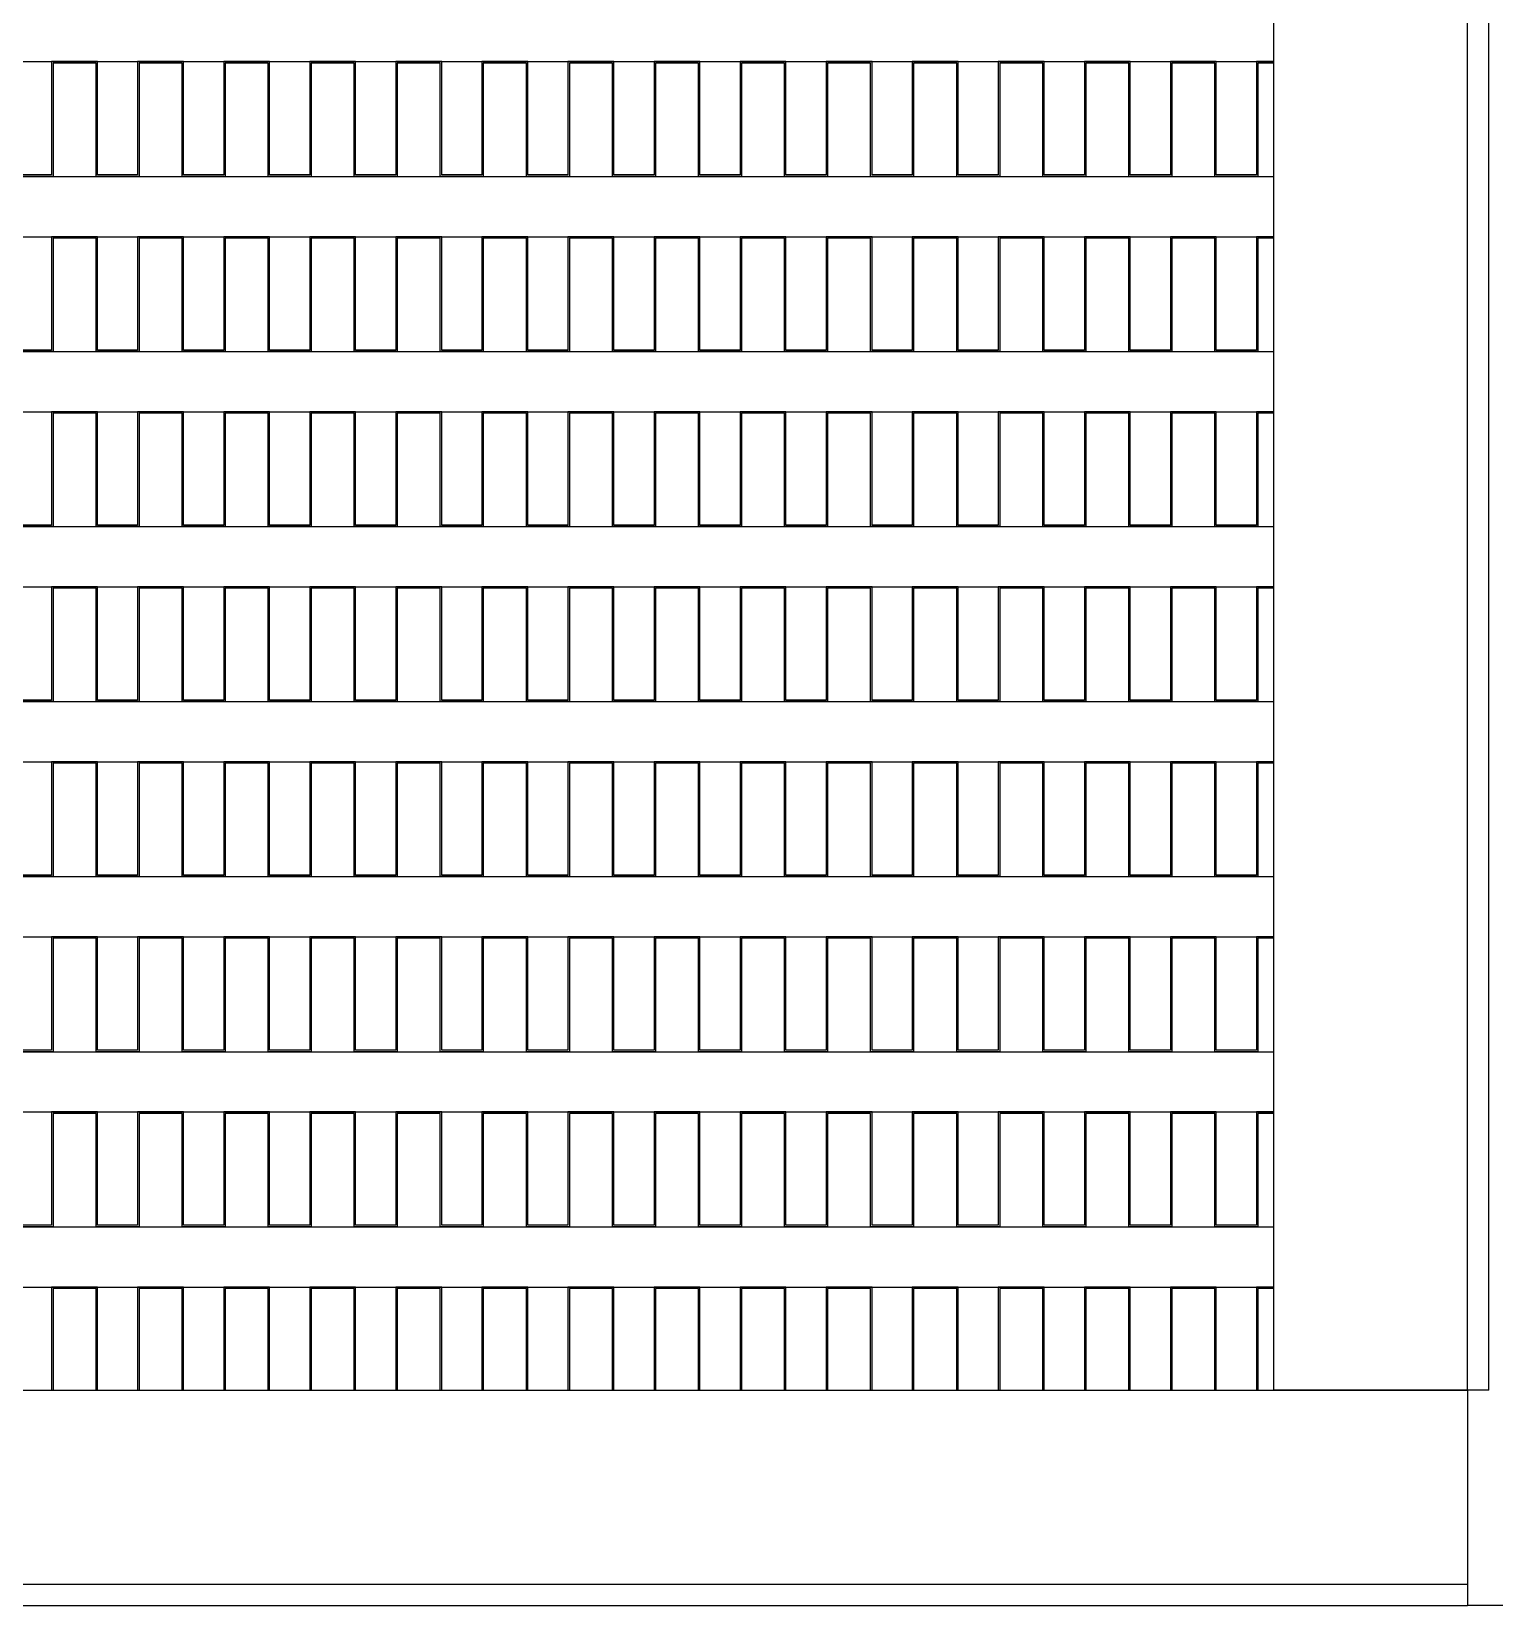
# Model space of a CAD drawing. Header units: millimetres. Extents: x -8604 to -3995, y 3123 to 6155.
# Drawn here: x -7320.2 to -7218.2, y 5356.2 to 5465.9 of the extents above; entities that cross this region are included whole.
import ezdxf

# ---------------------------------------------------------------- set-up
doc = ezdxf.new("R2010")
doc.units = ezdxf.units.MM

msp = doc.modelspace()

# ---------------------------------------------------------------- linework, layer by layer
at = {"color": 7, "linetype": 'Continuous', "lineweight": 25}
for p, q in [((-7233.62, 5371.18), (-7233.62, 5571.18)), ((-7220.12, 5371.18), (-7220.12, 5571.18)), ((-7218.62, 5371.18), (-7218.62, 5571.18)), ((-7646.62, 5463.78), (-7233.62, 5463.78)), ((-7318.82, 5463.78), (-7318.82, 5455.88)), ((-7315.62, 5463.78), (-7318.82, 5463.78)), ((-7315.72, 5463.68), (-7318.72, 5463.68)), ((-7318.72, 5463.68), (-7318.72, 5455.78)), ((-7315.72, 5455.78), (-7315.72, 5463.68)), ((-7315.62, 5455.88), (-7315.62, 5463.78)), ((-7312.82, 5463.78), (-7312.82, 5455.88)), ((-7309.62, 5463.78), (-7312.82, 5463.78)), ((-7309.72, 5463.68), (-7312.72, 5463.68)), ((-7312.72, 5463.68), (-7312.72, 5455.78)), ((-7309.72, 5455.78), (-7309.72, 5463.68)), ((-7309.62, 5455.88), (-7309.62, 5463.78)), ((-7306.82, 5463.78), (-7306.82, 5455.88)), ((-7303.62, 5463.78), (-7306.82, 5463.78)), ((-7303.72, 5463.68), (-7306.72, 5463.68)), ((-7306.72, 5463.68), (-7306.72, 5455.78)), ((-7303.72, 5455.78), (-7303.72, 5463.68)), ((-7303.62, 5455.88), (-7303.62, 5463.78)), ((-7300.82, 5463.78), (-7300.82, 5455.88)), ((-7297.62, 5463.78), (-7300.82, 5463.78)), ((-7297.72, 5463.68), (-7300.72, 5463.68)), ((-7300.72, 5463.68), (-7300.72, 5455.78)), ((-7297.72, 5455.78), (-7297.72, 5463.68)), ((-7297.62, 5455.88), (-7297.62, 5463.78)), ((-7294.82, 5463.78), (-7294.82, 5455.88)), ((-7291.62, 5463.78), (-7294.82, 5463.78)), ((-7291.72, 5463.68), (-7294.72, 5463.68)), ((-7294.72, 5463.68), (-7294.72, 5455.78)), ((-7291.72, 5455.78), (-7291.72, 5463.68)), ((-7291.62, 5455.88), (-7291.62, 5463.78)), ((-7288.82, 5463.78), (-7288.82, 5455.88)), ((-7285.62, 5463.78), (-7288.82, 5463.78)), ((-7285.72, 5463.68), (-7288.72, 5463.68)), ((-7288.72, 5463.68), (-7288.72, 5455.78)), ((-7285.72, 5455.78), (-7285.72, 5463.68)), ((-7285.62, 5455.88), (-7285.62, 5463.78)), ((-7282.82, 5463.78), (-7282.82, 5455.88)), ((-7279.62, 5463.78), (-7282.82, 5463.78)), ((-7279.72, 5463.68), (-7282.72, 5463.68)), ((-7282.72, 5463.68), (-7282.72, 5455.78)), ((-7279.72, 5455.78), (-7279.72, 5463.68)), ((-7279.62, 5455.88), (-7279.62, 5463.78)), ((-7276.82, 5463.78), (-7276.82, 5455.88)), ((-7273.62, 5463.78), (-7276.82, 5463.78)), ((-7273.72, 5463.68), (-7276.72, 5463.68)), ((-7276.72, 5463.68), (-7276.72, 5455.78)), ((-7273.72, 5455.78), (-7273.72, 5463.68)), ((-7273.62, 5455.88), (-7273.62, 5463.78)), ((-7270.82, 5463.78), (-7270.82, 5455.88)), ((-7267.62, 5463.78), (-7270.82, 5463.78)), ((-7267.72, 5463.68), (-7270.72, 5463.68)), ((-7270.72, 5463.68), (-7270.72, 5455.78)), ((-7267.72, 5455.78), (-7267.72, 5463.68)), ((-7267.62, 5455.88), (-7267.62, 5463.78)), ((-7264.82, 5463.78), (-7264.82, 5455.88)), ((-7261.62, 5463.78), (-7264.82, 5463.78)), ((-7261.72, 5463.68), (-7264.72, 5463.68)), ((-7264.72, 5463.68), (-7264.72, 5455.78)), ((-7261.72, 5455.78), (-7261.72, 5463.68)), ((-7261.62, 5455.88), (-7261.62, 5463.78)), ((-7258.82, 5463.78), (-7258.82, 5455.88)), ((-7255.62, 5463.78), (-7258.82, 5463.78)), ((-7255.72, 5463.68), (-7258.72, 5463.68)), ((-7258.72, 5463.68), (-7258.72, 5455.78)), ((-7255.72, 5455.78), (-7255.72, 5463.68)), ((-7255.62, 5455.88), (-7255.62, 5463.78)), ((-7252.82, 5463.78), (-7252.82, 5455.88)), ((-7249.62, 5463.78), (-7252.82, 5463.78)), ((-7249.72, 5463.68), (-7252.72, 5463.68)), ((-7252.72, 5463.68), (-7252.72, 5455.78)), ((-7249.72, 5455.78), (-7249.72, 5463.68)), ((-7249.62, 5455.88), (-7249.62, 5463.78)), ((-7246.82, 5463.78), (-7246.82, 5455.88)), ((-7243.62, 5463.78), (-7246.82, 5463.78)), ((-7243.72, 5463.68), (-7246.72, 5463.68)), ((-7246.72, 5463.68), (-7246.72, 5455.78)), ((-7243.72, 5455.78), (-7243.72, 5463.68)), ((-7243.62, 5455.88), (-7243.62, 5463.78)), ((-7240.82, 5463.78), (-7240.82, 5455.88)), ((-7237.62, 5463.78), (-7240.82, 5463.78)), ((-7237.72, 5463.68), (-7240.72, 5463.68)), ((-7240.72, 5463.68), (-7240.72, 5455.78)), ((-7237.72, 5455.78), (-7237.72, 5463.68)), ((-7237.62, 5455.88), (-7237.62, 5463.78)), ((-7234.82, 5463.78), (-7234.82, 5455.88)), ((-7233.62, 5463.78), (-7234.82, 5463.78)), ((-7233.62, 5463.68), (-7234.72, 5463.68)), ((-7234.72, 5463.68), (-7234.72, 5455.78)), ((-7646.62, 5455.78), (-7233.62, 5455.78)), ((-7318.72, 5455.78), (-7321.72, 5455.78)), ((-7318.82, 5455.88), (-7321.62, 5455.88)), ((-7312.72, 5455.78), (-7315.72, 5455.78)), ((-7312.82, 5455.88), (-7315.62, 5455.88)), ((-7306.72, 5455.78), (-7309.72, 5455.78)), ((-7306.82, 5455.88), (-7309.62, 5455.88)), ((-7300.72, 5455.78), (-7303.72, 5455.78)), ((-7300.82, 5455.88), (-7303.62, 5455.88)), ((-7294.72, 5455.78), (-7297.72, 5455.78)), ((-7294.82, 5455.88), (-7297.62, 5455.88)), ((-7288.72, 5455.78), (-7291.72, 5455.78)), ((-7288.82, 5455.88), (-7291.62, 5455.88)), ((-7282.72, 5455.78), (-7285.72, 5455.78)), ((-7282.82, 5455.88), (-7285.62, 5455.88)), ((-7276.72, 5455.78), (-7279.72, 5455.78)), ((-7276.82, 5455.88), (-7279.62, 5455.88)), ((-7270.72, 5455.78), (-7273.72, 5455.78)), ((-7270.82, 5455.88), (-7273.62, 5455.88)), ((-7264.72, 5455.78), (-7267.72, 5455.78)), ((-7264.82, 5455.88), (-7267.62, 5455.88)), ((-7258.72, 5455.78), (-7261.72, 5455.78)), ((-7258.82, 5455.88), (-7261.62, 5455.88)), ((-7252.72, 5455.78), (-7255.72, 5455.78)), ((-7252.82, 5455.88), (-7255.62, 5455.88)), ((-7246.72, 5455.78), (-7249.72, 5455.78)), ((-7246.82, 5455.88), (-7249.62, 5455.88)), ((-7240.72, 5455.78), (-7243.72, 5455.78)), ((-7240.82, 5455.88), (-7243.62, 5455.88)), ((-7234.72, 5455.78), (-7237.72, 5455.78)), ((-7234.82, 5455.88), (-7237.62, 5455.88)), ((-7646.62, 5451.58), (-7233.62, 5451.58)), ((-7318.82, 5451.58), (-7318.82, 5443.68)), ((-7315.62, 5451.58), (-7318.82, 5451.58)), ((-7315.72, 5451.48), (-7318.72, 5451.48)), ((-7318.72, 5451.48), (-7318.72, 5443.58)), ((-7315.72, 5443.58), (-7315.72, 5451.48)), ((-7315.62, 5443.68), (-7315.62, 5451.58)), ((-7312.82, 5451.58), (-7312.82, 5443.68)), ((-7309.62, 5451.58), (-7312.82, 5451.58)), ((-7309.72, 5451.48), (-7312.72, 5451.48)), ((-7312.72, 5451.48), (-7312.72, 5443.58)), ((-7309.72, 5443.58), (-7309.72, 5451.48)), ((-7309.62, 5443.68), (-7309.62, 5451.58)), ((-7306.82, 5451.58), (-7306.82, 5443.68)), ((-7303.62, 5451.58), (-7306.82, 5451.58)), ((-7303.72, 5451.48), (-7306.72, 5451.48)), ((-7306.72, 5451.48), (-7306.72, 5443.58)), ((-7303.72, 5443.58), (-7303.72, 5451.48)), ((-7303.62, 5443.68), (-7303.62, 5451.58)), ((-7300.82, 5451.58), (-7300.82, 5443.68)), ((-7297.62, 5451.58), (-7300.82, 5451.58)), ((-7297.72, 5451.48), (-7300.72, 5451.48)), ((-7300.72, 5451.48), (-7300.72, 5443.58)), ((-7297.72, 5443.58), (-7297.72, 5451.48)), ((-7297.62, 5443.68), (-7297.62, 5451.58)), ((-7294.82, 5451.58), (-7294.82, 5443.68)), ((-7291.62, 5451.58), (-7294.82, 5451.58)), ((-7291.72, 5451.48), (-7294.72, 5451.48)), ((-7294.72, 5451.48), (-7294.72, 5443.58)), ((-7291.72, 5443.58), (-7291.72, 5451.48)), ((-7291.62, 5443.68), (-7291.62, 5451.58)), ((-7288.82, 5451.58), (-7288.82, 5443.68)), ((-7285.62, 5451.58), (-7288.82, 5451.58)), ((-7285.72, 5451.48), (-7288.72, 5451.48)), ((-7288.72, 5451.48), (-7288.72, 5443.58)), ((-7285.72, 5443.58), (-7285.72, 5451.48)), ((-7285.62, 5443.68), (-7285.62, 5451.58)), ((-7282.82, 5451.58), (-7282.82, 5443.68)), ((-7279.62, 5451.58), (-7282.82, 5451.58)), ((-7279.72, 5451.48), (-7282.72, 5451.48)), ((-7282.72, 5451.48), (-7282.72, 5443.58)), ((-7279.72, 5443.58), (-7279.72, 5451.48)), ((-7279.62, 5443.68), (-7279.62, 5451.58)), ((-7276.82, 5451.58), (-7276.82, 5443.68)), ((-7273.62, 5451.58), (-7276.82, 5451.58)), ((-7273.72, 5451.48), (-7276.72, 5451.48)), ((-7276.72, 5451.48), (-7276.72, 5443.58)), ((-7273.72, 5443.58), (-7273.72, 5451.48)), ((-7273.62, 5443.68), (-7273.62, 5451.58)), ((-7270.82, 5451.58), (-7270.82, 5443.68)), ((-7267.62, 5451.58), (-7270.82, 5451.58)), ((-7267.72, 5451.48), (-7270.72, 5451.48)), ((-7270.72, 5451.48), (-7270.72, 5443.58)), ((-7267.72, 5443.58), (-7267.72, 5451.48)), ((-7267.62, 5443.68), (-7267.62, 5451.58)), ((-7264.82, 5451.58), (-7264.82, 5443.68)), ((-7261.62, 5451.58), (-7264.82, 5451.58)), ((-7261.72, 5451.48), (-7264.72, 5451.48)), ((-7264.72, 5451.48), (-7264.72, 5443.58)), ((-7261.72, 5443.58), (-7261.72, 5451.48)), ((-7261.62, 5443.68), (-7261.62, 5451.58)), ((-7258.82, 5451.58), (-7258.82, 5443.68)), ((-7255.62, 5451.58), (-7258.82, 5451.58)), ((-7255.72, 5451.48), (-7258.72, 5451.48)), ((-7258.72, 5451.48), (-7258.72, 5443.58)), ((-7255.72, 5443.58), (-7255.72, 5451.48)), ((-7255.62, 5443.68), (-7255.62, 5451.58)), ((-7252.82, 5451.58), (-7252.82, 5443.68)), ((-7249.62, 5451.58), (-7252.82, 5451.58)), ((-7249.72, 5451.48), (-7252.72, 5451.48)), ((-7252.72, 5451.48), (-7252.72, 5443.58)), ((-7249.72, 5443.58), (-7249.72, 5451.48)), ((-7249.62, 5443.68), (-7249.62, 5451.58)), ((-7246.82, 5451.58), (-7246.82, 5443.68)), ((-7243.62, 5451.58), (-7246.82, 5451.58)), ((-7243.72, 5451.48), (-7246.72, 5451.48)), ((-7246.72, 5451.48), (-7246.72, 5443.58)), ((-7243.72, 5443.58), (-7243.72, 5451.48)), ((-7243.62, 5443.68), (-7243.62, 5451.58)), ((-7240.82, 5451.58), (-7240.82, 5443.68)), ((-7237.62, 5451.58), (-7240.82, 5451.58)), ((-7237.72, 5451.48), (-7240.72, 5451.48)), ((-7240.72, 5451.48), (-7240.72, 5443.58)), ((-7237.72, 5443.58), (-7237.72, 5451.48)), ((-7237.62, 5443.68), (-7237.62, 5451.58)), ((-7234.82, 5451.58), (-7234.82, 5443.68)), ((-7233.62, 5451.58), (-7234.82, 5451.58)), ((-7233.62, 5451.48), (-7234.72, 5451.48)), ((-7234.72, 5451.48), (-7234.72, 5443.58)), ((-7646.62, 5443.58), (-7233.62, 5443.58)), ((-7318.72, 5443.58), (-7321.72, 5443.58)), ((-7318.82, 5443.68), (-7321.62, 5443.68)), ((-7312.72, 5443.58), (-7315.72, 5443.58)), ((-7312.82, 5443.68), (-7315.62, 5443.68)), ((-7306.72, 5443.58), (-7309.72, 5443.58)), ((-7306.82, 5443.68), (-7309.62, 5443.68)), ((-7300.72, 5443.58), (-7303.72, 5443.58)), ((-7300.82, 5443.68), (-7303.62, 5443.68)), ((-7294.72, 5443.58), (-7297.72, 5443.58)), ((-7294.82, 5443.68), (-7297.62, 5443.68)), ((-7288.72, 5443.58), (-7291.72, 5443.58)), ((-7288.82, 5443.68), (-7291.62, 5443.68)), ((-7282.72, 5443.58), (-7285.72, 5443.58)), ((-7282.82, 5443.68), (-7285.62, 5443.68)), ((-7276.72, 5443.58), (-7279.72, 5443.58)), ((-7276.82, 5443.68), (-7279.62, 5443.68)), ((-7270.72, 5443.58), (-7273.72, 5443.58)), ((-7270.82, 5443.68), (-7273.62, 5443.68)), ((-7264.72, 5443.58), (-7267.72, 5443.58)), ((-7264.82, 5443.68), (-7267.62, 5443.68)), ((-7258.72, 5443.58), (-7261.72, 5443.58)), ((-7258.82, 5443.68), (-7261.62, 5443.68)), ((-7252.72, 5443.58), (-7255.72, 5443.58)), ((-7252.82, 5443.68), (-7255.62, 5443.68)), ((-7246.72, 5443.58), (-7249.72, 5443.58)), ((-7246.82, 5443.68), (-7249.62, 5443.68)), ((-7240.72, 5443.58), (-7243.72, 5443.58)), ((-7240.82, 5443.68), (-7243.62, 5443.68)), ((-7234.72, 5443.58), (-7237.72, 5443.58)), ((-7234.82, 5443.68), (-7237.62, 5443.68)), ((-7646.62, 5439.38), (-7233.62, 5439.38)), ((-7318.82, 5439.38), (-7318.82, 5431.48)), ((-7315.62, 5439.38), (-7318.82, 5439.38)), ((-7315.72, 5439.28), (-7318.72, 5439.28)), ((-7318.72, 5439.28), (-7318.72, 5431.38)), ((-7315.72, 5431.38), (-7315.72, 5439.28)), ((-7315.62, 5431.48), (-7315.62, 5439.38)), ((-7312.82, 5439.38), (-7312.82, 5431.48)), ((-7309.62, 5439.38), (-7312.82, 5439.38)), ((-7309.72, 5439.28), (-7312.72, 5439.28)), ((-7312.72, 5439.28), (-7312.72, 5431.38)), ((-7309.72, 5431.38), (-7309.72, 5439.28)), ((-7309.62, 5431.48), (-7309.62, 5439.38)), ((-7306.82, 5439.38), (-7306.82, 5431.48)), ((-7303.62, 5439.38), (-7306.82, 5439.38)), ((-7303.72, 5439.28), (-7306.72, 5439.28)), ((-7306.72, 5439.28), (-7306.72, 5431.38)), ((-7303.72, 5431.38), (-7303.72, 5439.28)), ((-7303.62, 5431.48), (-7303.62, 5439.38)), ((-7300.82, 5439.38), (-7300.82, 5431.48)), ((-7297.62, 5439.38), (-7300.82, 5439.38)), ((-7297.72, 5439.28), (-7300.72, 5439.28)), ((-7300.72, 5439.28), (-7300.72, 5431.38)), ((-7297.72, 5431.38), (-7297.72, 5439.28)), ((-7297.62, 5431.48), (-7297.62, 5439.38)), ((-7294.82, 5439.38), (-7294.82, 5431.48)), ((-7291.62, 5439.38), (-7294.82, 5439.38)), ((-7291.72, 5439.28), (-7294.72, 5439.28)), ((-7294.72, 5439.28), (-7294.72, 5431.38)), ((-7291.72, 5431.38), (-7291.72, 5439.28)), ((-7291.62, 5431.48), (-7291.62, 5439.38)), ((-7288.82, 5439.38), (-7288.82, 5431.48)), ((-7285.62, 5439.38), (-7288.82, 5439.38)), ((-7285.72, 5439.28), (-7288.72, 5439.28)), ((-7288.72, 5439.28), (-7288.72, 5431.38)), ((-7285.72, 5431.38), (-7285.72, 5439.28)), ((-7285.62, 5431.48), (-7285.62, 5439.38)), ((-7282.82, 5439.38), (-7282.82, 5431.48)), ((-7279.62, 5439.38), (-7282.82, 5439.38)), ((-7279.72, 5439.28), (-7282.72, 5439.28)), ((-7282.72, 5439.28), (-7282.72, 5431.38)), ((-7279.72, 5431.38), (-7279.72, 5439.28)), ((-7279.62, 5431.48), (-7279.62, 5439.38)), ((-7276.82, 5439.38), (-7276.82, 5431.48)), ((-7273.62, 5439.38), (-7276.82, 5439.38)), ((-7273.72, 5439.28), (-7276.72, 5439.28)), ((-7276.72, 5439.28), (-7276.72, 5431.38)), ((-7273.72, 5431.38), (-7273.72, 5439.28)), ((-7273.62, 5431.48), (-7273.62, 5439.38)), ((-7270.82, 5439.38), (-7270.82, 5431.48)), ((-7267.62, 5439.38), (-7270.82, 5439.38)), ((-7267.72, 5439.28), (-7270.72, 5439.28)), ((-7270.72, 5439.28), (-7270.72, 5431.38)), ((-7267.72, 5431.38), (-7267.72, 5439.28)), ((-7267.62, 5431.48), (-7267.62, 5439.38)), ((-7264.82, 5439.38), (-7264.82, 5431.48)), ((-7261.62, 5439.38), (-7264.82, 5439.38)), ((-7261.72, 5439.28), (-7264.72, 5439.28)), ((-7264.72, 5439.28), (-7264.72, 5431.38)), ((-7261.72, 5431.38), (-7261.72, 5439.28)), ((-7261.62, 5431.48), (-7261.62, 5439.38)), ((-7258.82, 5439.38), (-7258.82, 5431.48)), ((-7255.62, 5439.38), (-7258.82, 5439.38)), ((-7255.72, 5439.28), (-7258.72, 5439.28)), ((-7258.72, 5439.28), (-7258.72, 5431.38)), ((-7255.72, 5431.38), (-7255.72, 5439.28)), ((-7255.62, 5431.48), (-7255.62, 5439.38)), ((-7252.82, 5439.38), (-7252.82, 5431.48)), ((-7249.62, 5439.38), (-7252.82, 5439.38)), ((-7249.72, 5439.28), (-7252.72, 5439.28)), ((-7252.72, 5439.28), (-7252.72, 5431.38)), ((-7249.72, 5431.38), (-7249.72, 5439.28)), ((-7249.62, 5431.48), (-7249.62, 5439.38)), ((-7246.82, 5439.38), (-7246.82, 5431.48)), ((-7243.62, 5439.38), (-7246.82, 5439.38)), ((-7243.72, 5439.28), (-7246.72, 5439.28)), ((-7246.72, 5439.28), (-7246.72, 5431.38)), ((-7243.72, 5431.38), (-7243.72, 5439.28)), ((-7243.62, 5431.48), (-7243.62, 5439.38)), ((-7240.82, 5439.38), (-7240.82, 5431.48)), ((-7237.62, 5439.38), (-7240.82, 5439.38)), ((-7237.72, 5439.28), (-7240.72, 5439.28)), ((-7240.72, 5439.28), (-7240.72, 5431.38)), ((-7237.72, 5431.38), (-7237.72, 5439.28)), ((-7237.62, 5431.48), (-7237.62, 5439.38)), ((-7234.82, 5439.38), (-7234.82, 5431.48)), ((-7233.62, 5439.38), (-7234.82, 5439.38)), ((-7233.62, 5439.28), (-7234.72, 5439.28)), ((-7234.72, 5439.28), (-7234.72, 5431.38)), ((-7646.62, 5431.38), (-7233.62, 5431.38)), ((-7318.72, 5431.38), (-7321.72, 5431.38)), ((-7318.82, 5431.48), (-7321.62, 5431.48)), ((-7312.72, 5431.38), (-7315.72, 5431.38)), ((-7312.82, 5431.48), (-7315.62, 5431.48)), ((-7306.72, 5431.38), (-7309.72, 5431.38)), ((-7306.82, 5431.48), (-7309.62, 5431.48)), ((-7300.72, 5431.38), (-7303.72, 5431.38)), ((-7300.82, 5431.48), (-7303.62, 5431.48)), ((-7294.72, 5431.38), (-7297.72, 5431.38)), ((-7294.82, 5431.48), (-7297.62, 5431.48)), ((-7288.72, 5431.38), (-7291.72, 5431.38)), ((-7288.82, 5431.48), (-7291.62, 5431.48)), ((-7282.72, 5431.38), (-7285.72, 5431.38)), ((-7282.82, 5431.48), (-7285.62, 5431.48)), ((-7276.72, 5431.38), (-7279.72, 5431.38)), ((-7276.82, 5431.48), (-7279.62, 5431.48)), ((-7270.72, 5431.38), (-7273.72, 5431.38)), ((-7270.82, 5431.48), (-7273.62, 5431.48)), ((-7264.72, 5431.38), (-7267.72, 5431.38)), ((-7264.82, 5431.48), (-7267.62, 5431.48)), ((-7258.72, 5431.38), (-7261.72, 5431.38)), ((-7258.82, 5431.48), (-7261.62, 5431.48)), ((-7252.72, 5431.38), (-7255.72, 5431.38)), ((-7252.82, 5431.48), (-7255.62, 5431.48)), ((-7246.72, 5431.38), (-7249.72, 5431.38)), ((-7246.82, 5431.48), (-7249.62, 5431.48)), ((-7240.72, 5431.38), (-7243.72, 5431.38)), ((-7240.82, 5431.48), (-7243.62, 5431.48)), ((-7234.72, 5431.38), (-7237.72, 5431.38)), ((-7234.82, 5431.48), (-7237.62, 5431.48)), ((-7646.62, 5427.18), (-7233.62, 5427.18)), ((-7318.82, 5427.18), (-7318.82, 5419.28)), ((-7315.62, 5427.18), (-7318.82, 5427.18)), ((-7315.72, 5427.08), (-7318.72, 5427.08)), ((-7318.72, 5427.08), (-7318.72, 5419.18)), ((-7315.72, 5419.18), (-7315.72, 5427.08)), ((-7315.62, 5419.28), (-7315.62, 5427.18)), ((-7312.82, 5427.18), (-7312.82, 5419.28)), ((-7309.62, 5427.18), (-7312.82, 5427.18)), ((-7309.72, 5427.08), (-7312.72, 5427.08)), ((-7312.72, 5427.08), (-7312.72, 5419.18)), ((-7309.72, 5419.18), (-7309.72, 5427.08)), ((-7309.62, 5419.28), (-7309.62, 5427.18)), ((-7306.82, 5427.18), (-7306.82, 5419.28)), ((-7303.62, 5427.18), (-7306.82, 5427.18)), ((-7303.72, 5427.08), (-7306.72, 5427.08)), ((-7306.72, 5427.08), (-7306.72, 5419.18)), ((-7303.72, 5419.18), (-7303.72, 5427.08)), ((-7303.62, 5419.28), (-7303.62, 5427.18)), ((-7300.82, 5427.18), (-7300.82, 5419.28)), ((-7297.62, 5427.18), (-7300.82, 5427.18)), ((-7297.72, 5427.08), (-7300.72, 5427.08)), ((-7300.72, 5427.08), (-7300.72, 5419.18)), ((-7297.72, 5419.18), (-7297.72, 5427.08)), ((-7297.62, 5419.28), (-7297.62, 5427.18)), ((-7294.82, 5427.18), (-7294.82, 5419.28)), ((-7291.62, 5427.18), (-7294.82, 5427.18)), ((-7291.72, 5427.08), (-7294.72, 5427.08)), ((-7294.72, 5427.08), (-7294.72, 5419.18)), ((-7291.72, 5419.18), (-7291.72, 5427.08)), ((-7291.62, 5419.28), (-7291.62, 5427.18)), ((-7288.82, 5427.18), (-7288.82, 5419.28)), ((-7285.62, 5427.18), (-7288.82, 5427.18)), ((-7285.72, 5427.08), (-7288.72, 5427.08)), ((-7288.72, 5427.08), (-7288.72, 5419.18)), ((-7285.72, 5419.18), (-7285.72, 5427.08)), ((-7285.62, 5419.28), (-7285.62, 5427.18)), ((-7282.82, 5427.18), (-7282.82, 5419.28)), ((-7279.62, 5427.18), (-7282.82, 5427.18)), ((-7279.72, 5427.08), (-7282.72, 5427.08)), ((-7282.72, 5427.08), (-7282.72, 5419.18)), ((-7279.72, 5419.18), (-7279.72, 5427.08)), ((-7279.62, 5419.28), (-7279.62, 5427.18)), ((-7276.82, 5427.18), (-7276.82, 5419.28)), ((-7273.62, 5427.18), (-7276.82, 5427.18)), ((-7273.72, 5427.08), (-7276.72, 5427.08)), ((-7276.72, 5427.08), (-7276.72, 5419.18)), ((-7273.72, 5419.18), (-7273.72, 5427.08)), ((-7273.62, 5419.28), (-7273.62, 5427.18)), ((-7270.82, 5427.18), (-7270.82, 5419.28)), ((-7267.62, 5427.18), (-7270.82, 5427.18)), ((-7267.72, 5427.08), (-7270.72, 5427.08)), ((-7270.72, 5427.08), (-7270.72, 5419.18)), ((-7267.72, 5419.18), (-7267.72, 5427.08)), ((-7267.62, 5419.28), (-7267.62, 5427.18)), ((-7264.82, 5427.18), (-7264.82, 5419.28)), ((-7261.62, 5427.18), (-7264.82, 5427.18)), ((-7261.72, 5427.08), (-7264.72, 5427.08)), ((-7264.72, 5427.08), (-7264.72, 5419.18)), ((-7261.72, 5419.18), (-7261.72, 5427.08)), ((-7261.62, 5419.28), (-7261.62, 5427.18)), ((-7258.82, 5427.18), (-7258.82, 5419.28)), ((-7255.62, 5427.18), (-7258.82, 5427.18)), ((-7255.72, 5427.08), (-7258.72, 5427.08)), ((-7258.72, 5427.08), (-7258.72, 5419.18)), ((-7255.72, 5419.18), (-7255.72, 5427.08)), ((-7255.62, 5419.28), (-7255.62, 5427.18)), ((-7252.82, 5427.18), (-7252.82, 5419.28)), ((-7249.62, 5427.18), (-7252.82, 5427.18)), ((-7249.72, 5427.08), (-7252.72, 5427.08)), ((-7252.72, 5427.08), (-7252.72, 5419.18)), ((-7249.72, 5419.18), (-7249.72, 5427.08)), ((-7249.62, 5419.28), (-7249.62, 5427.18)), ((-7246.82, 5427.18), (-7246.82, 5419.28)), ((-7243.62, 5427.18), (-7246.82, 5427.18)), ((-7243.72, 5427.08), (-7246.72, 5427.08)), ((-7246.72, 5427.08), (-7246.72, 5419.18)), ((-7243.72, 5419.18), (-7243.72, 5427.08)), ((-7243.62, 5419.28), (-7243.62, 5427.18)), ((-7240.82, 5427.18), (-7240.82, 5419.28)), ((-7237.62, 5427.18), (-7240.82, 5427.18)), ((-7237.72, 5427.08), (-7240.72, 5427.08)), ((-7240.72, 5427.08), (-7240.72, 5419.18)), ((-7237.72, 5419.18), (-7237.72, 5427.08)), ((-7237.62, 5419.28), (-7237.62, 5427.18)), ((-7234.82, 5427.18), (-7234.82, 5419.28)), ((-7233.62, 5427.18), (-7234.82, 5427.18)), ((-7233.62, 5427.08), (-7234.72, 5427.08)), ((-7234.72, 5427.08), (-7234.72, 5419.18)), ((-7646.62, 5419.18), (-7233.62, 5419.18)), ((-7318.72, 5419.18), (-7321.72, 5419.18)), ((-7318.82, 5419.28), (-7321.62, 5419.28)), ((-7312.72, 5419.18), (-7315.72, 5419.18)), ((-7312.82, 5419.28), (-7315.62, 5419.28)), ((-7306.72, 5419.18), (-7309.72, 5419.18)), ((-7306.82, 5419.28), (-7309.62, 5419.28)), ((-7300.72, 5419.18), (-7303.72, 5419.18)), ((-7300.82, 5419.28), (-7303.62, 5419.28)), ((-7294.72, 5419.18), (-7297.72, 5419.18)), ((-7294.82, 5419.28), (-7297.62, 5419.28)), ((-7288.72, 5419.18), (-7291.72, 5419.18)), ((-7288.82, 5419.28), (-7291.62, 5419.28)), ((-7282.72, 5419.18), (-7285.72, 5419.18)), ((-7282.82, 5419.28), (-7285.62, 5419.28)), ((-7276.72, 5419.18), (-7279.72, 5419.18)), ((-7276.82, 5419.28), (-7279.62, 5419.28)), ((-7270.72, 5419.18), (-7273.72, 5419.18)), ((-7270.82, 5419.28), (-7273.62, 5419.28)), ((-7264.72, 5419.18), (-7267.72, 5419.18)), ((-7264.82, 5419.28), (-7267.62, 5419.28)), ((-7258.72, 5419.18), (-7261.72, 5419.18)), ((-7258.82, 5419.28), (-7261.62, 5419.28)), ((-7252.72, 5419.18), (-7255.72, 5419.18)), ((-7252.82, 5419.28), (-7255.62, 5419.28)), ((-7246.72, 5419.18), (-7249.72, 5419.18)), ((-7246.82, 5419.28), (-7249.62, 5419.28)), ((-7240.72, 5419.18), (-7243.72, 5419.18)), ((-7240.82, 5419.28), (-7243.62, 5419.28)), ((-7234.72, 5419.18), (-7237.72, 5419.18)), ((-7234.82, 5419.28), (-7237.62, 5419.28)), ((-7646.62, 5414.98), (-7233.62, 5414.98)), ((-7318.82, 5414.98), (-7318.82, 5407.08)), ((-7315.62, 5414.98), (-7318.82, 5414.98)), ((-7315.72, 5414.88), (-7318.72, 5414.88)), ((-7318.72, 5414.88), (-7318.72, 5406.98)), ((-7315.72, 5406.98), (-7315.72, 5414.88)), ((-7315.62, 5407.08), (-7315.62, 5414.98)), ((-7312.82, 5414.98), (-7312.82, 5407.08)), ((-7309.62, 5414.98), (-7312.82, 5414.98)), ((-7309.72, 5414.88), (-7312.72, 5414.88)), ((-7312.72, 5414.88), (-7312.72, 5406.98)), ((-7309.72, 5406.98), (-7309.72, 5414.88)), ((-7309.62, 5407.08), (-7309.62, 5414.98)), ((-7306.82, 5414.98), (-7306.82, 5407.08)), ((-7303.62, 5414.98), (-7306.82, 5414.98)), ((-7303.72, 5414.88), (-7306.72, 5414.88)), ((-7306.72, 5414.88), (-7306.72, 5406.98)), ((-7303.72, 5406.98), (-7303.72, 5414.88)), ((-7303.62, 5407.08), (-7303.62, 5414.98)), ((-7300.82, 5414.98), (-7300.82, 5407.08)), ((-7297.62, 5414.98), (-7300.82, 5414.98)), ((-7297.72, 5414.88), (-7300.72, 5414.88)), ((-7300.72, 5414.88), (-7300.72, 5406.98)), ((-7297.72, 5406.98), (-7297.72, 5414.88)), ((-7297.62, 5407.08), (-7297.62, 5414.98)), ((-7294.82, 5414.98), (-7294.82, 5407.08)), ((-7291.62, 5414.98), (-7294.82, 5414.98)), ((-7291.72, 5414.88), (-7294.72, 5414.88)), ((-7294.72, 5414.88), (-7294.72, 5406.98)), ((-7291.72, 5406.98), (-7291.72, 5414.88)), ((-7291.62, 5407.08), (-7291.62, 5414.98)), ((-7288.82, 5414.98), (-7288.82, 5407.08)), ((-7285.62, 5414.98), (-7288.82, 5414.98)), ((-7285.72, 5414.88), (-7288.72, 5414.88)), ((-7288.72, 5414.88), (-7288.72, 5406.98)), ((-7285.72, 5406.98), (-7285.72, 5414.88)), ((-7285.62, 5407.08), (-7285.62, 5414.98)), ((-7282.82, 5414.98), (-7282.82, 5407.08)), ((-7279.62, 5414.98), (-7282.82, 5414.98)), ((-7279.72, 5414.88), (-7282.72, 5414.88)), ((-7282.72, 5414.88), (-7282.72, 5406.98)), ((-7279.72, 5406.98), (-7279.72, 5414.88)), ((-7279.62, 5407.08), (-7279.62, 5414.98)), ((-7276.82, 5414.98), (-7276.82, 5407.08)), ((-7273.62, 5414.98), (-7276.82, 5414.98)), ((-7273.72, 5414.88), (-7276.72, 5414.88)), ((-7276.72, 5414.88), (-7276.72, 5406.98)), ((-7273.72, 5406.98), (-7273.72, 5414.88)), ((-7273.62, 5407.08), (-7273.62, 5414.98)), ((-7270.82, 5414.98), (-7270.82, 5407.08)), ((-7267.62, 5414.98), (-7270.82, 5414.98)), ((-7267.72, 5414.88), (-7270.72, 5414.88)), ((-7270.72, 5414.88), (-7270.72, 5406.98)), ((-7267.72, 5406.98), (-7267.72, 5414.88)), ((-7267.62, 5407.08), (-7267.62, 5414.98)), ((-7264.82, 5414.98), (-7264.82, 5407.08)), ((-7261.62, 5414.98), (-7264.82, 5414.98)), ((-7261.72, 5414.88), (-7264.72, 5414.88)), ((-7264.72, 5414.88), (-7264.72, 5406.98)), ((-7261.72, 5406.98), (-7261.72, 5414.88)), ((-7261.62, 5407.08), (-7261.62, 5414.98)), ((-7258.82, 5414.98), (-7258.82, 5407.08)), ((-7255.62, 5414.98), (-7258.82, 5414.98)), ((-7255.72, 5414.88), (-7258.72, 5414.88)), ((-7258.72, 5414.88), (-7258.72, 5406.98)), ((-7255.72, 5406.98), (-7255.72, 5414.88)), ((-7255.62, 5407.08), (-7255.62, 5414.98)), ((-7252.82, 5414.98), (-7252.82, 5407.08)), ((-7249.62, 5414.98), (-7252.82, 5414.98)), ((-7249.72, 5414.88), (-7252.72, 5414.88)), ((-7252.72, 5414.88), (-7252.72, 5406.98)), ((-7249.72, 5406.98), (-7249.72, 5414.88)), ((-7249.62, 5407.08), (-7249.62, 5414.98)), ((-7246.82, 5414.98), (-7246.82, 5407.08)), ((-7243.62, 5414.98), (-7246.82, 5414.98)), ((-7243.72, 5414.88), (-7246.72, 5414.88)), ((-7246.72, 5414.88), (-7246.72, 5406.98)), ((-7243.72, 5406.98), (-7243.72, 5414.88)), ((-7243.62, 5407.08), (-7243.62, 5414.98)), ((-7240.82, 5414.98), (-7240.82, 5407.08)), ((-7237.62, 5414.98), (-7240.82, 5414.98)), ((-7237.72, 5414.88), (-7240.72, 5414.88)), ((-7240.72, 5414.88), (-7240.72, 5406.98)), ((-7237.72, 5406.98), (-7237.72, 5414.88)), ((-7237.62, 5407.08), (-7237.62, 5414.98)), ((-7234.82, 5414.98), (-7234.82, 5407.08)), ((-7233.62, 5414.98), (-7234.82, 5414.98)), ((-7233.62, 5414.88), (-7234.72, 5414.88)), ((-7234.72, 5414.88), (-7234.72, 5406.98)), ((-7646.62, 5406.98), (-7233.62, 5406.98)), ((-7318.72, 5406.98), (-7321.72, 5406.98)), ((-7318.82, 5407.08), (-7321.62, 5407.08)), ((-7312.72, 5406.98), (-7315.72, 5406.98)), ((-7312.82, 5407.08), (-7315.62, 5407.08)), ((-7306.72, 5406.98), (-7309.72, 5406.98)), ((-7306.82, 5407.08), (-7309.62, 5407.08)), ((-7300.72, 5406.98), (-7303.72, 5406.98)), ((-7300.82, 5407.08), (-7303.62, 5407.08)), ((-7294.72, 5406.98), (-7297.72, 5406.98)), ((-7294.82, 5407.08), (-7297.62, 5407.08)), ((-7288.72, 5406.98), (-7291.72, 5406.98)), ((-7288.82, 5407.08), (-7291.62, 5407.08)), ((-7282.72, 5406.98), (-7285.72, 5406.98)), ((-7282.82, 5407.08), (-7285.62, 5407.08)), ((-7276.72, 5406.98), (-7279.72, 5406.98)), ((-7276.82, 5407.08), (-7279.62, 5407.08)), ((-7270.72, 5406.98), (-7273.72, 5406.98)), ((-7270.82, 5407.08), (-7273.62, 5407.08)), ((-7264.72, 5406.98), (-7267.72, 5406.98)), ((-7264.82, 5407.08), (-7267.62, 5407.08)), ((-7258.72, 5406.98), (-7261.72, 5406.98)), ((-7258.82, 5407.08), (-7261.62, 5407.08)), ((-7252.72, 5406.98), (-7255.72, 5406.98)), ((-7252.82, 5407.08), (-7255.62, 5407.08)), ((-7246.72, 5406.98), (-7249.72, 5406.98)), ((-7246.82, 5407.08), (-7249.62, 5407.08)), ((-7240.72, 5406.98), (-7243.72, 5406.98)), ((-7240.82, 5407.08), (-7243.62, 5407.08)), ((-7234.72, 5406.98), (-7237.72, 5406.98)), ((-7234.82, 5407.08), (-7237.62, 5407.08)), ((-7646.62, 5402.78), (-7233.62, 5402.78)), ((-7318.82, 5402.78), (-7318.82, 5394.88)), ((-7315.62, 5402.78), (-7318.82, 5402.78)), ((-7315.62, 5394.88), (-7315.62, 5402.78)), ((-7312.82, 5402.78), (-7312.82, 5394.88)), ((-7309.62, 5402.78), (-7312.82, 5402.78)), ((-7309.62, 5394.88), (-7309.62, 5402.78)), ((-7306.82, 5402.78), (-7306.82, 5394.88)), ((-7303.62, 5402.78), (-7306.82, 5402.78)), ((-7303.62, 5394.88), (-7303.62, 5402.78)), ((-7300.82, 5402.78), (-7300.82, 5394.88)), ((-7297.62, 5402.78), (-7300.82, 5402.78)), ((-7297.62, 5394.88), (-7297.62, 5402.78)), ((-7294.82, 5402.78), (-7294.82, 5394.88)), ((-7291.62, 5402.78), (-7294.82, 5402.78)), ((-7291.62, 5394.88), (-7291.62, 5402.78)), ((-7288.82, 5402.78), (-7288.82, 5394.88)), ((-7285.62, 5402.78), (-7288.82, 5402.78)), ((-7285.62, 5394.88), (-7285.62, 5402.78)), ((-7282.82, 5402.78), (-7282.82, 5394.88)), ((-7279.62, 5402.78), (-7282.82, 5402.78)), ((-7279.62, 5394.88), (-7279.62, 5402.78)), ((-7276.82, 5402.78), (-7276.82, 5394.88)), ((-7273.62, 5402.78), (-7276.82, 5402.78)), ((-7273.62, 5394.88), (-7273.62, 5402.78)), ((-7270.82, 5402.78), (-7270.82, 5394.88)), ((-7267.62, 5402.78), (-7270.82, 5402.78)), ((-7267.62, 5394.88), (-7267.62, 5402.78)), ((-7264.82, 5402.78), (-7264.82, 5394.88)), ((-7261.62, 5402.78), (-7264.82, 5402.78)), ((-7261.62, 5394.88), (-7261.62, 5402.78)), ((-7258.82, 5402.78), (-7258.82, 5394.88)), ((-7255.62, 5402.78), (-7258.82, 5402.78)), ((-7255.62, 5394.88), (-7255.62, 5402.78)), ((-7252.82, 5402.78), (-7252.82, 5394.88)), ((-7249.62, 5402.78), (-7252.82, 5402.78)), ((-7249.62, 5394.88), (-7249.62, 5402.78)), ((-7246.82, 5402.78), (-7246.82, 5394.88)), ((-7243.62, 5402.78), (-7246.82, 5402.78)), ((-7243.62, 5394.88), (-7243.62, 5402.78)), ((-7240.82, 5402.78), (-7240.82, 5394.88)), ((-7237.62, 5402.78), (-7240.82, 5402.78)), ((-7237.62, 5394.88), (-7237.62, 5402.78)), ((-7234.82, 5402.78), (-7234.82, 5394.88)), ((-7233.62, 5402.78), (-7234.82, 5402.78)), ((-7315.72, 5402.68), (-7318.72, 5402.68)), ((-7318.72, 5402.68), (-7318.72, 5394.78)), ((-7315.72, 5394.78), (-7315.72, 5402.68)), ((-7309.72, 5402.68), (-7312.72, 5402.68)), ((-7312.72, 5402.68), (-7312.72, 5394.78)), ((-7309.72, 5394.78), (-7309.72, 5402.68)), ((-7303.72, 5402.68), (-7306.72, 5402.68)), ((-7306.72, 5402.68), (-7306.72, 5394.78)), ((-7303.72, 5394.78), (-7303.72, 5402.68)), ((-7297.72, 5402.68), (-7300.72, 5402.68)), ((-7300.72, 5402.68), (-7300.72, 5394.78)), ((-7297.72, 5394.78), (-7297.72, 5402.68)), ((-7291.72, 5402.68), (-7294.72, 5402.68)), ((-7294.72, 5402.68), (-7294.72, 5394.78)), ((-7291.72, 5394.78), (-7291.72, 5402.68)), ((-7285.72, 5402.68), (-7288.72, 5402.68)), ((-7288.72, 5402.68), (-7288.72, 5394.78)), ((-7285.72, 5394.78), (-7285.72, 5402.68)), ((-7279.72, 5402.68), (-7282.72, 5402.68)), ((-7282.72, 5402.68), (-7282.72, 5394.78)), ((-7279.72, 5394.78), (-7279.72, 5402.68)), ((-7273.72, 5402.68), (-7276.72, 5402.68)), ((-7276.72, 5402.68), (-7276.72, 5394.78)), ((-7273.72, 5394.78), (-7273.72, 5402.68)), ((-7267.72, 5402.68), (-7270.72, 5402.68)), ((-7270.72, 5402.68), (-7270.72, 5394.78)), ((-7267.72, 5394.78), (-7267.72, 5402.68)), ((-7261.72, 5402.68), (-7264.72, 5402.68)), ((-7264.72, 5402.68), (-7264.72, 5394.78)), ((-7261.72, 5394.78), (-7261.72, 5402.68)), ((-7255.72, 5402.68), (-7258.72, 5402.68)), ((-7258.72, 5402.68), (-7258.72, 5394.78)), ((-7255.72, 5394.78), (-7255.72, 5402.68)), ((-7249.72, 5402.68), (-7252.72, 5402.68)), ((-7252.72, 5402.68), (-7252.72, 5394.78)), ((-7249.72, 5394.78), (-7249.72, 5402.68)), ((-7243.72, 5402.68), (-7246.72, 5402.68)), ((-7246.72, 5402.68), (-7246.72, 5394.78)), ((-7243.72, 5394.78), (-7243.72, 5402.68)), ((-7237.72, 5402.68), (-7240.72, 5402.68)), ((-7240.72, 5402.68), (-7240.72, 5394.78)), ((-7237.72, 5394.78), (-7237.72, 5402.68)), ((-7233.62, 5402.68), (-7234.72, 5402.68)), ((-7234.72, 5402.68), (-7234.72, 5394.78)), ((-7646.62, 5394.78), (-7233.62, 5394.78)), ((-7318.72, 5394.78), (-7321.72, 5394.78)), ((-7318.82, 5394.88), (-7321.62, 5394.88)), ((-7312.72, 5394.78), (-7315.72, 5394.78)), ((-7312.82, 5394.88), (-7315.62, 5394.88)), ((-7306.72, 5394.78), (-7309.72, 5394.78)), ((-7306.82, 5394.88), (-7309.62, 5394.88)), ((-7300.72, 5394.78), (-7303.72, 5394.78)), ((-7300.82, 5394.88), (-7303.62, 5394.88)), ((-7294.72, 5394.78), (-7297.72, 5394.78)), ((-7294.82, 5394.88), (-7297.62, 5394.88)), ((-7288.72, 5394.78), (-7291.72, 5394.78)), ((-7288.82, 5394.88), (-7291.62, 5394.88)), ((-7282.72, 5394.78), (-7285.72, 5394.78)), ((-7282.82, 5394.88), (-7285.62, 5394.88)), ((-7276.72, 5394.78), (-7279.72, 5394.78)), ((-7276.82, 5394.88), (-7279.62, 5394.88)), ((-7270.72, 5394.78), (-7273.72, 5394.78)), ((-7270.82, 5394.88), (-7273.62, 5394.88)), ((-7264.72, 5394.78), (-7267.72, 5394.78)), ((-7264.82, 5394.88), (-7267.62, 5394.88)), ((-7258.72, 5394.78), (-7261.72, 5394.78)), ((-7258.82, 5394.88), (-7261.62, 5394.88)), ((-7252.72, 5394.78), (-7255.72, 5394.78)), ((-7252.82, 5394.88), (-7255.62, 5394.88)), ((-7246.72, 5394.78), (-7249.72, 5394.78)), ((-7246.82, 5394.88), (-7249.62, 5394.88)), ((-7240.72, 5394.78), (-7243.72, 5394.78)), ((-7240.82, 5394.88), (-7243.62, 5394.88)), ((-7234.72, 5394.78), (-7237.72, 5394.78)), ((-7234.82, 5394.88), (-7237.62, 5394.88)), ((-7646.62, 5390.58), (-7233.62, 5390.58)), ((-7318.82, 5390.58), (-7318.82, 5382.68)), ((-7315.62, 5390.58), (-7318.82, 5390.58)), ((-7315.72, 5390.48), (-7318.72, 5390.48)), ((-7318.72, 5390.48), (-7318.72, 5382.58)), ((-7315.72, 5382.58), (-7315.72, 5390.48)), ((-7315.62, 5382.68), (-7315.62, 5390.58)), ((-7312.82, 5390.58), (-7312.82, 5382.68)), ((-7309.62, 5390.58), (-7312.82, 5390.58)), ((-7309.72, 5390.48), (-7312.72, 5390.48)), ((-7312.72, 5390.48), (-7312.72, 5382.58)), ((-7309.72, 5382.58), (-7309.72, 5390.48)), ((-7309.62, 5382.68), (-7309.62, 5390.58)), ((-7306.82, 5390.58), (-7306.82, 5382.68)), ((-7303.62, 5390.58), (-7306.82, 5390.58)), ((-7303.72, 5390.48), (-7306.72, 5390.48)), ((-7306.72, 5390.48), (-7306.72, 5382.58)), ((-7303.72, 5382.58), (-7303.72, 5390.48)), ((-7303.62, 5382.68), (-7303.62, 5390.58)), ((-7300.82, 5390.58), (-7300.82, 5382.68)), ((-7297.62, 5390.58), (-7300.82, 5390.58)), ((-7297.72, 5390.48), (-7300.72, 5390.48)), ((-7300.72, 5390.48), (-7300.72, 5382.58)), ((-7297.72, 5382.58), (-7297.72, 5390.48)), ((-7297.62, 5382.68), (-7297.62, 5390.58)), ((-7294.82, 5390.58), (-7294.82, 5382.68)), ((-7291.62, 5390.58), (-7294.82, 5390.58)), ((-7291.72, 5390.48), (-7294.72, 5390.48)), ((-7294.72, 5390.48), (-7294.72, 5382.58)), ((-7291.72, 5382.58), (-7291.72, 5390.48)), ((-7291.62, 5382.68), (-7291.62, 5390.58)), ((-7288.82, 5390.58), (-7288.82, 5382.68)), ((-7285.62, 5390.58), (-7288.82, 5390.58)), ((-7285.72, 5390.48), (-7288.72, 5390.48)), ((-7288.72, 5390.48), (-7288.72, 5382.58)), ((-7285.72, 5382.58), (-7285.72, 5390.48)), ((-7285.62, 5382.68), (-7285.62, 5390.58)), ((-7282.82, 5390.58), (-7282.82, 5382.68)), ((-7279.62, 5390.58), (-7282.82, 5390.58)), ((-7279.72, 5390.48), (-7282.72, 5390.48)), ((-7282.72, 5390.48), (-7282.72, 5382.58)), ((-7279.72, 5382.58), (-7279.72, 5390.48)), ((-7279.62, 5382.68), (-7279.62, 5390.58)), ((-7276.82, 5390.58), (-7276.82, 5382.68)), ((-7273.62, 5390.58), (-7276.82, 5390.58)), ((-7273.72, 5390.48), (-7276.72, 5390.48)), ((-7276.72, 5390.48), (-7276.72, 5382.58)), ((-7273.72, 5382.58), (-7273.72, 5390.48)), ((-7273.62, 5382.68), (-7273.62, 5390.58)), ((-7270.82, 5390.58), (-7270.82, 5382.68)), ((-7267.62, 5390.58), (-7270.82, 5390.58)), ((-7267.72, 5390.48), (-7270.72, 5390.48)), ((-7270.72, 5390.48), (-7270.72, 5382.58)), ((-7267.72, 5382.58), (-7267.72, 5390.48)), ((-7267.62, 5382.68), (-7267.62, 5390.58)), ((-7264.82, 5390.58), (-7264.82, 5382.68)), ((-7261.62, 5390.58), (-7264.82, 5390.58)), ((-7261.72, 5390.48), (-7264.72, 5390.48)), ((-7264.72, 5390.48), (-7264.72, 5382.58)), ((-7261.72, 5382.58), (-7261.72, 5390.48)), ((-7261.62, 5382.68), (-7261.62, 5390.58)), ((-7258.82, 5390.58), (-7258.82, 5382.68)), ((-7255.62, 5390.58), (-7258.82, 5390.58)), ((-7255.72, 5390.48), (-7258.72, 5390.48)), ((-7258.72, 5390.48), (-7258.72, 5382.58)), ((-7255.72, 5382.58), (-7255.72, 5390.48)), ((-7255.62, 5382.68), (-7255.62, 5390.58)), ((-7252.82, 5390.58), (-7252.82, 5382.68)), ((-7249.62, 5390.58), (-7252.82, 5390.58)), ((-7249.72, 5390.48), (-7252.72, 5390.48)), ((-7252.72, 5390.48), (-7252.72, 5382.58)), ((-7249.72, 5382.58), (-7249.72, 5390.48)), ((-7249.62, 5382.68), (-7249.62, 5390.58)), ((-7246.82, 5390.58), (-7246.82, 5382.68)), ((-7243.62, 5390.58), (-7246.82, 5390.58)), ((-7243.72, 5390.48), (-7246.72, 5390.48)), ((-7246.72, 5390.48), (-7246.72, 5382.58)), ((-7243.72, 5382.58), (-7243.72, 5390.48)), ((-7243.62, 5382.68), (-7243.62, 5390.58)), ((-7240.82, 5390.58), (-7240.82, 5382.68)), ((-7237.62, 5390.58), (-7240.82, 5390.58)), ((-7237.72, 5390.48), (-7240.72, 5390.48)), ((-7240.72, 5390.48), (-7240.72, 5382.58)), ((-7237.72, 5382.58), (-7237.72, 5390.48)), ((-7237.62, 5382.68), (-7237.62, 5390.58)), ((-7234.82, 5390.58), (-7234.82, 5382.68)), ((-7233.62, 5390.58), (-7234.82, 5390.58)), ((-7233.62, 5390.48), (-7234.72, 5390.48)), ((-7234.72, 5390.48), (-7234.72, 5382.58)), ((-7646.62, 5382.58), (-7233.62, 5382.58)), ((-7318.72, 5382.58), (-7321.72, 5382.58)), ((-7318.82, 5382.68), (-7321.62, 5382.68)), ((-7312.72, 5382.58), (-7315.72, 5382.58)), ((-7312.82, 5382.68), (-7315.62, 5382.68)), ((-7306.72, 5382.58), (-7309.72, 5382.58)), ((-7306.82, 5382.68), (-7309.62, 5382.68)), ((-7300.72, 5382.58), (-7303.72, 5382.58)), ((-7300.82, 5382.68), (-7303.62, 5382.68)), ((-7294.72, 5382.58), (-7297.72, 5382.58)), ((-7294.82, 5382.68), (-7297.62, 5382.68)), ((-7288.72, 5382.58), (-7291.72, 5382.58)), ((-7288.82, 5382.68), (-7291.62, 5382.68)), ((-7282.72, 5382.58), (-7285.72, 5382.58)), ((-7282.82, 5382.68), (-7285.62, 5382.68)), ((-7276.72, 5382.58), (-7279.72, 5382.58)), ((-7276.82, 5382.68), (-7279.62, 5382.68)), ((-7270.72, 5382.58), (-7273.72, 5382.58)), ((-7270.82, 5382.68), (-7273.62, 5382.68)), ((-7264.72, 5382.58), (-7267.72, 5382.58)), ((-7264.82, 5382.68), (-7267.62, 5382.68)), ((-7258.72, 5382.58), (-7261.72, 5382.58)), ((-7258.82, 5382.68), (-7261.62, 5382.68)), ((-7252.72, 5382.58), (-7255.72, 5382.58)), ((-7252.82, 5382.68), (-7255.62, 5382.68)), ((-7246.72, 5382.58), (-7249.72, 5382.58)), ((-7246.82, 5382.68), (-7249.62, 5382.68)), ((-7240.72, 5382.58), (-7243.72, 5382.58)), ((-7240.82, 5382.68), (-7243.62, 5382.68)), ((-7234.72, 5382.58), (-7237.72, 5382.58)), ((-7234.82, 5382.68), (-7237.62, 5382.68)), ((-7646.62, 5378.38), (-7233.62, 5378.38)), ((-7318.82, 5378.38), (-7318.82, 5371.18)), ((-7315.62, 5378.38), (-7318.82, 5378.38)), ((-7315.72, 5378.28), (-7318.72, 5378.28)), ((-7318.72, 5378.28), (-7318.72, 5371.18)), ((-7315.72, 5371.18), (-7315.72, 5378.28)), ((-7315.62, 5371.18), (-7315.62, 5378.38)), ((-7312.82, 5378.38), (-7312.82, 5371.18)), ((-7309.62, 5378.38), (-7312.82, 5378.38)), ((-7309.72, 5378.28), (-7312.72, 5378.28)), ((-7312.72, 5378.28), (-7312.72, 5371.18)), ((-7309.72, 5371.18), (-7309.72, 5378.28)), ((-7309.62, 5371.18), (-7309.62, 5378.38)), ((-7306.82, 5378.38), (-7306.82, 5371.18)), ((-7303.62, 5378.38), (-7306.82, 5378.38)), ((-7303.72, 5378.28), (-7306.72, 5378.28)), ((-7306.72, 5378.28), (-7306.72, 5371.18)), ((-7303.72, 5371.18), (-7303.72, 5378.28)), ((-7303.62, 5371.18), (-7303.62, 5378.38)), ((-7300.82, 5378.38), (-7300.82, 5371.18)), ((-7297.62, 5378.38), (-7300.82, 5378.38)), ((-7297.72, 5378.28), (-7300.72, 5378.28)), ((-7300.72, 5378.28), (-7300.72, 5371.18)), ((-7297.72, 5371.18), (-7297.72, 5378.28)), ((-7297.62, 5371.18), (-7297.62, 5378.38)), ((-7294.82, 5378.38), (-7294.82, 5371.18)), ((-7291.62, 5378.38), (-7294.82, 5378.38)), ((-7291.72, 5378.28), (-7294.72, 5378.28)), ((-7294.72, 5378.28), (-7294.72, 5371.18)), ((-7291.72, 5371.18), (-7291.72, 5378.28)), ((-7291.62, 5371.18), (-7291.62, 5378.38)), ((-7288.82, 5378.38), (-7288.82, 5371.18)), ((-7285.62, 5378.38), (-7288.82, 5378.38)), ((-7285.72, 5378.28), (-7288.72, 5378.28)), ((-7288.72, 5378.28), (-7288.72, 5371.18)), ((-7285.72, 5371.18), (-7285.72, 5378.28)), ((-7285.62, 5371.18), (-7285.62, 5378.38)), ((-7282.82, 5378.38), (-7282.82, 5371.18)), ((-7279.62, 5378.38), (-7282.82, 5378.38)), ((-7279.72, 5378.28), (-7282.72, 5378.28)), ((-7282.72, 5378.28), (-7282.72, 5371.18)), ((-7279.72, 5371.18), (-7279.72, 5378.28)), ((-7279.62, 5371.18), (-7279.62, 5378.38)), ((-7276.82, 5378.38), (-7276.82, 5371.18)), ((-7273.62, 5378.38), (-7276.82, 5378.38)), ((-7273.72, 5378.28), (-7276.72, 5378.28)), ((-7276.72, 5378.28), (-7276.72, 5371.18)), ((-7273.72, 5371.18), (-7273.72, 5378.28)), ((-7273.62, 5371.18), (-7273.62, 5378.38)), ((-7270.82, 5378.38), (-7270.82, 5371.18)), ((-7267.62, 5378.38), (-7270.82, 5378.38)), ((-7267.72, 5378.28), (-7270.72, 5378.28)), ((-7270.72, 5378.28), (-7270.72, 5371.18)), ((-7267.72, 5371.18), (-7267.72, 5378.28)), ((-7267.62, 5371.18), (-7267.62, 5378.38)), ((-7264.82, 5378.38), (-7264.82, 5371.18)), ((-7261.62, 5378.38), (-7264.82, 5378.38)), ((-7261.72, 5378.28), (-7264.72, 5378.28)), ((-7264.72, 5378.28), (-7264.72, 5371.18)), ((-7261.72, 5371.18), (-7261.72, 5378.28)), ((-7261.62, 5371.18), (-7261.62, 5378.38)), ((-7258.82, 5378.38), (-7258.82, 5371.18)), ((-7255.62, 5378.38), (-7258.82, 5378.38)), ((-7255.72, 5378.28), (-7258.72, 5378.28)), ((-7258.72, 5378.28), (-7258.72, 5371.18)), ((-7255.72, 5371.18), (-7255.72, 5378.28)), ((-7255.62, 5371.18), (-7255.62, 5378.38)), ((-7252.82, 5378.38), (-7252.82, 5371.18)), ((-7249.62, 5378.38), (-7252.82, 5378.38)), ((-7249.72, 5378.28), (-7252.72, 5378.28)), ((-7252.72, 5378.28), (-7252.72, 5371.18)), ((-7249.72, 5371.18), (-7249.72, 5378.28)), ((-7249.62, 5371.18), (-7249.62, 5378.38)), ((-7246.82, 5378.38), (-7246.82, 5371.18)), ((-7243.62, 5378.38), (-7246.82, 5378.38)), ((-7243.72, 5378.28), (-7246.72, 5378.28)), ((-7246.72, 5378.28), (-7246.72, 5371.18)), ((-7243.72, 5371.18), (-7243.72, 5378.28)), ((-7243.62, 5371.18), (-7243.62, 5378.38)), ((-7240.82, 5378.38), (-7240.82, 5371.18)), ((-7237.62, 5378.38), (-7240.82, 5378.38)), ((-7237.72, 5378.28), (-7240.72, 5378.28)), ((-7240.72, 5378.28), (-7240.72, 5371.18)), ((-7237.72, 5371.18), (-7237.72, 5378.28)), ((-7237.62, 5371.18), (-7237.62, 5378.38)), ((-7234.82, 5378.38), (-7234.82, 5371.18)), ((-7233.62, 5378.38), (-7234.82, 5378.38)), ((-7233.62, 5378.28), (-7234.72, 5378.28)), ((-7234.72, 5378.28), (-7234.72, 5371.18)), ((-7660.12, 5371.18), (-7220.12, 5371.18)), ((-7220.12, 5371.18), (-7233.62, 5371.18)), ((-7220.12, 5371.18), (-7220.12, 5357.68)), ((-7218.62, 5371.18), (-7220.12, 5371.18)), ((-7220.12, 5357.68), (-7220.12, 5356.18)), ((-7660.12, 5356.18), (-7220.12, 5356.18)), ((-7177.62, 5356.18), (-7220.12, 5356.18))]:
    msp.add_line(p, q, dxfattribs=at)
msp.add_line((-7660.12, 5357.68), (-7220.12, 5357.68))

doc.saveas('drawing.dxf')
